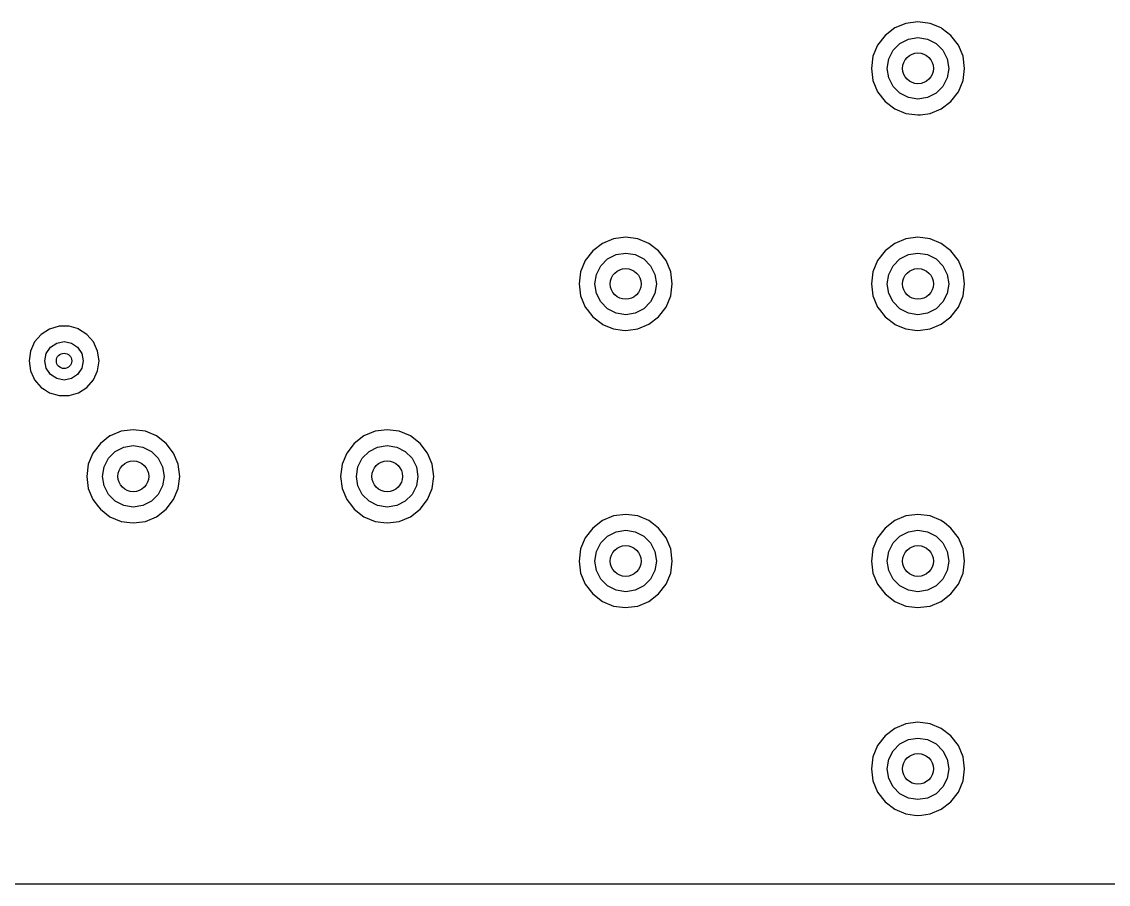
# Model space of a CAD drawing. Extents: x 0.4 to 10.6, y -8.1 to -0.4.
# Drawn here: x 6.841 to 7.397, y -3.445 to -3.004 of the extents above; entities that cross this region are included whole.
import ezdxf

# ---------------------------------------------------------------- set-up
doc = ezdxf.new("R2010")
doc.units = 0
doc.header["$MEASUREMENT"] = 0
doc.layers.add('BLACK', color=7, linetype='CONTINUOUS')

msp = doc.modelspace()

# ---------------------------------------------------------------- linework, layer by layer
at = {"layer": 'BLACK', "linetype": 'CONTINUOUS'}
for p, q in [((7.28729, -3.00691), (7.28235, -3.0107)), ((7.29304, -3.00453), (7.28729, -3.00691)), ((7.28729, -3.00691), (7.28729, -3.00691)), ((7.29921, -3.00371), (7.29304, -3.00453)), ((7.29304, -3.00453), (7.29304, -3.00453)), ((7.30538, -3.00453), (7.29921, -3.00371)), ((7.29921, -3.00371), (7.29921, -3.00371)), ((7.31114, -3.00691), (7.30538, -3.00453)), ((7.30538, -3.00453), (7.30538, -3.00453)), ((7.31163, -3.00729), (7.31114, -3.00691)), ((7.31114, -3.00691), (7.31114, -3.00691)), ((7.31114, -3.00691), (7.31114, -3.00691)), ((7.31607, -3.0107), (7.31163, -3.00729)), ((7.28235, -3.0107), (7.27856, -3.01564)), ((7.28235, -3.0107), (7.28235, -3.0107)), ((7.28996, -3.01482), (7.29435, -3.01258)), ((7.29435, -3.01258), (7.29921, -3.01181)), ((7.29921, -3.01181), (7.30408, -3.01258)), ((7.30408, -3.01258), (7.30847, -3.01482)), ((7.31986, -3.01564), (7.31607, -3.0107)), ((7.31607, -3.0107), (7.31607, -3.0107)), ((7.31607, -3.0107), (7.31607, -3.0107)), ((7.31607, -3.0107), (7.31607, -3.0107)), ((7.31607, -3.0107), (7.31607, -3.0107)), ((7.27856, -3.01564), (7.27618, -3.02139)), ((7.27856, -3.01564), (7.27856, -3.01564)), ((7.28424, -3.02269), (7.28647, -3.0183)), ((7.28647, -3.0183), (7.28996, -3.01482)), ((7.30847, -3.01482), (7.31195, -3.0183)), ((7.31195, -3.0183), (7.31419, -3.02269)), ((7.32225, -3.02139), (7.31986, -3.01564)), ((7.31986, -3.01564), (7.31986, -3.01564)), ((7.27618, -3.02139), (7.27537, -3.02756)), ((7.27618, -3.02139), (7.27618, -3.02139)), ((7.28346, -3.02756), (7.28424, -3.02269)), ((7.31419, -3.02269), (7.31496, -3.02756)), ((7.32306, -3.02756), (7.32225, -3.02139)), ((7.27537, -3.02756), (7.27537, -3.02756)), ((7.27537, -3.02756), (7.27618, -3.03373)), ((7.28424, -3.03243), (7.28346, -3.02756)), ((7.31496, -3.02756), (7.31419, -3.03243)), ((7.32225, -3.03373), (7.32306, -3.02756)), ((7.27618, -3.03373), (7.27618, -3.03373)), ((7.27618, -3.03373), (7.27856, -3.03948)), ((7.28647, -3.03682), (7.28424, -3.03243)), ((7.31419, -3.03243), (7.31195, -3.03682)), ((7.31986, -3.03948), (7.32225, -3.03373)), ((7.27856, -3.03948), (7.27856, -3.03948)), ((7.27856, -3.03948), (7.27856, -3.03948)), ((7.27856, -3.03948), (7.28235, -3.04442)), ((7.28996, -3.0403), (7.28647, -3.03682)), ((7.29435, -3.04254), (7.28996, -3.0403)), ((7.30847, -3.0403), (7.30408, -3.04254)), ((7.31195, -3.03682), (7.30847, -3.0403)), ((7.31607, -3.04442), (7.31986, -3.03948)), ((7.28235, -3.04442), (7.28729, -3.04821)), ((7.29921, -3.04331), (7.29435, -3.04254)), ((7.30408, -3.04254), (7.29921, -3.04331)), ((7.31114, -3.04821), (7.31607, -3.04442)), ((7.28729, -3.04821), (7.29304, -3.05059)), ((7.29304, -3.05059), (7.29767, -3.0512)), ((7.29767, -3.0512), (7.29921, -3.0514)), ((7.29921, -3.0514), (7.30045, -3.05124)), ((7.29921, -3.0514), (7.29921, -3.0514)), ((7.29921, -3.0514), (7.29921, -3.0514)), ((7.30045, -3.05124), (7.30538, -3.05059)), ((7.30538, -3.05059), (7.31114, -3.04821)), ((7.13768, -3.11714), (7.13274, -3.12093)), ((7.14343, -3.11476), (7.13768, -3.11714)), ((7.13768, -3.11714), (7.13768, -3.11714)), ((7.14961, -3.11395), (7.14343, -3.11476)), ((7.14343, -3.11476), (7.14343, -3.11476)), ((7.15578, -3.11476), (7.14961, -3.11395)), ((7.14961, -3.11395), (7.14961, -3.11395)), ((7.16153, -3.11714), (7.15578, -3.11476)), ((7.15578, -3.11476), (7.15578, -3.11476)), ((7.16647, -3.12093), (7.16153, -3.11714)), ((7.28729, -3.11714), (7.28235, -3.12093)), ((7.29304, -3.11476), (7.28729, -3.11714)), ((7.28729, -3.11714), (7.28729, -3.11714)), ((7.29921, -3.11395), (7.29304, -3.11476)), ((7.29304, -3.11476), (7.29304, -3.11476)), ((7.30538, -3.11476), (7.29921, -3.11395)), ((7.29921, -3.11395), (7.29921, -3.11395)), ((7.31114, -3.11714), (7.30538, -3.11476)), ((7.30538, -3.11476), (7.30538, -3.11476)), ((7.31607, -3.12093), (7.31114, -3.11714)), ((7.13274, -3.12093), (7.12896, -3.12587)), ((7.13274, -3.12093), (7.13274, -3.12093)), ((7.14035, -3.12505), (7.14474, -3.12282)), ((7.14474, -3.12282), (7.14961, -3.12205)), ((7.14961, -3.12205), (7.15447, -3.12282)), ((7.15447, -3.12282), (7.15886, -3.12505)), ((7.17026, -3.12587), (7.16647, -3.12093)), ((7.16647, -3.12093), (7.16647, -3.12093)), ((7.16647, -3.12093), (7.16647, -3.12093)), ((7.16647, -3.12093), (7.16647, -3.12093)), ((7.16647, -3.12093), (7.16647, -3.12093)), ((7.28235, -3.12093), (7.27856, -3.12587)), ((7.28235, -3.12093), (7.28235, -3.12093)), ((7.28996, -3.12505), (7.29435, -3.12282)), ((7.29435, -3.12282), (7.29921, -3.12205)), ((7.29921, -3.12205), (7.30408, -3.12282)), ((7.30408, -3.12282), (7.30847, -3.12505)), ((7.31986, -3.12587), (7.31607, -3.12093)), ((7.31607, -3.12093), (7.31607, -3.12093)), ((7.31607, -3.12093), (7.31607, -3.12093)), ((7.31607, -3.12093), (7.31607, -3.12093)), ((7.31607, -3.12093), (7.31607, -3.12093)), ((7.12896, -3.12587), (7.12657, -3.13162)), ((7.12896, -3.12587), (7.12896, -3.12587)), ((7.13463, -3.13293), (7.13687, -3.12854)), ((7.13687, -3.12854), (7.14035, -3.12505)), ((7.15886, -3.12505), (7.16235, -3.12854)), ((7.16235, -3.12854), (7.16458, -3.13293)), ((7.17264, -3.13162), (7.17026, -3.12587)), ((7.17026, -3.12587), (7.17026, -3.12587)), ((7.27856, -3.12587), (7.27618, -3.13162)), ((7.27856, -3.12587), (7.27856, -3.12587)), ((7.28424, -3.13293), (7.28647, -3.12854)), ((7.28647, -3.12854), (7.28996, -3.12505)), ((7.30847, -3.12505), (7.31195, -3.12854)), ((7.31195, -3.12854), (7.31419, -3.13293)), ((7.32225, -3.13162), (7.31986, -3.12587)), ((7.31986, -3.12587), (7.31986, -3.12587)), ((7.12657, -3.13162), (7.12576, -3.1378)), ((7.12657, -3.13162), (7.12657, -3.13162)), ((7.13386, -3.1378), (7.13463, -3.13293)), ((7.16458, -3.13293), (7.16535, -3.1378)), ((7.17345, -3.1378), (7.17264, -3.13162)), ((7.27618, -3.13162), (7.27537, -3.1378)), ((7.27618, -3.13162), (7.27618, -3.13162)), ((7.28346, -3.1378), (7.28424, -3.13293)), ((7.31419, -3.13293), (7.31496, -3.1378)), ((7.32306, -3.1378), (7.32225, -3.13162)), ((7.12576, -3.1378), (7.12576, -3.1378)), ((7.12576, -3.1378), (7.12657, -3.14397)), ((7.13463, -3.14266), (7.13386, -3.1378)), ((7.16535, -3.1378), (7.16458, -3.14266)), ((7.17264, -3.14397), (7.17345, -3.1378)), ((7.27537, -3.1378), (7.27537, -3.1378)), ((7.27537, -3.1378), (7.27618, -3.14397)), ((7.28424, -3.14266), (7.28346, -3.1378)), ((7.31496, -3.1378), (7.31419, -3.14266)), ((7.32225, -3.14397), (7.32306, -3.1378)), ((7.12657, -3.14397), (7.12657, -3.14397)), ((7.12657, -3.14397), (7.12896, -3.14972)), ((7.13687, -3.14705), (7.13463, -3.14266)), ((7.14035, -3.15054), (7.13687, -3.14705)), ((7.16235, -3.14705), (7.15886, -3.15054)), ((7.16458, -3.14266), (7.16235, -3.14705)), ((7.17026, -3.14972), (7.17264, -3.14397)), ((7.27618, -3.14397), (7.27618, -3.14397)), ((7.27618, -3.14397), (7.27856, -3.14972)), ((7.28647, -3.14705), (7.28424, -3.14266)), ((7.28996, -3.15054), (7.28647, -3.14705)), ((7.31195, -3.14705), (7.30847, -3.15054)), ((7.31419, -3.14266), (7.31195, -3.14705)), ((7.31986, -3.14972), (7.32225, -3.14397)), ((7.12896, -3.14972), (7.12896, -3.14972)), ((7.12896, -3.14972), (7.12987, -3.15091)), ((7.12987, -3.15091), (7.13274, -3.15466)), ((7.14474, -3.15277), (7.14035, -3.15054)), ((7.15886, -3.15054), (7.15447, -3.15277)), ((7.16647, -3.15466), (7.17026, -3.14972)), ((7.27856, -3.14972), (7.27856, -3.14972)), ((7.27856, -3.14972), (7.27947, -3.15091)), ((7.27947, -3.15091), (7.28235, -3.15466)), ((7.29435, -3.15277), (7.28996, -3.15054)), ((7.30847, -3.15054), (7.30408, -3.15277)), ((7.31607, -3.15466), (7.31986, -3.14972)), ((7.13274, -3.15466), (7.13768, -3.15845)), ((7.14961, -3.15354), (7.14474, -3.15277)), ((7.15447, -3.15277), (7.14961, -3.15354)), ((7.16153, -3.15845), (7.16647, -3.15466)), ((7.28235, -3.15466), (7.28729, -3.15845)), ((7.29921, -3.15354), (7.29435, -3.15277)), ((7.30408, -3.15277), (7.29921, -3.15354)), ((7.31114, -3.15845), (7.31607, -3.15466)), ((6.85047, -3.16362), (6.84713, -3.16748)), ((6.85476, -3.16087), (6.85047, -3.16362)), ((6.85965, -3.15943), (6.85476, -3.16087)), ((6.85476, -3.16087), (6.85476, -3.16087)), ((6.86475, -3.15943), (6.85965, -3.15943)), ((6.85965, -3.15943), (6.85965, -3.15943)), ((6.86952, -3.16083), (6.86475, -3.15943)), ((6.86475, -3.15943), (6.86475, -3.15943)), ((6.86965, -3.16087), (6.86952, -3.16083)), ((6.87394, -3.16362), (6.86965, -3.16087)), ((6.86965, -3.16087), (6.86965, -3.16087)), ((6.86965, -3.16087), (6.86965, -3.16087)), ((6.87728, -3.16748), (6.87394, -3.16362)), ((6.87394, -3.16362), (6.87394, -3.16362)), ((6.87394, -3.16362), (6.87394, -3.16362)), ((7.13768, -3.15845), (7.13768, -3.15845)), ((7.13768, -3.15845), (7.13768, -3.15845)), ((7.13768, -3.15845), (7.1378, -3.1585)), ((7.1378, -3.1585), (7.14343, -3.16083)), ((7.14343, -3.16083), (7.14806, -3.16144)), ((7.14806, -3.16144), (7.14961, -3.16164)), ((7.14961, -3.16164), (7.15084, -3.16148)), ((7.14961, -3.16164), (7.14961, -3.16164)), ((7.14961, -3.16164), (7.14961, -3.16164)), ((7.15084, -3.16148), (7.15578, -3.16083)), ((7.15578, -3.16083), (7.16153, -3.15845)), ((7.28729, -3.15845), (7.28729, -3.15845)), ((7.28729, -3.15845), (7.28729, -3.15845)), ((7.28729, -3.15845), (7.28741, -3.1585)), ((7.28741, -3.1585), (7.29304, -3.16083)), ((7.29304, -3.16083), (7.29767, -3.16144)), ((7.29767, -3.16144), (7.29921, -3.16164)), ((7.29921, -3.16164), (7.30045, -3.16148)), ((7.29921, -3.16164), (7.29921, -3.16164)), ((7.29921, -3.16164), (7.29921, -3.16164)), ((7.30045, -3.16148), (7.30538, -3.16083)), ((7.30538, -3.16083), (7.31114, -3.15845)), ((6.84713, -3.16748), (6.84501, -3.17212)), ((6.85525, -3.17021), (6.85844, -3.16807)), ((6.85844, -3.16807), (6.8622, -3.16732)), ((6.8622, -3.16732), (6.86597, -3.16807)), ((6.86597, -3.16807), (6.86916, -3.17021)), ((6.8794, -3.17212), (6.87728, -3.16748)), ((6.84501, -3.17212), (6.84429, -3.17717)), ((6.85236, -3.17717), (6.85311, -3.1734)), ((6.85311, -3.1734), (6.85525, -3.17021)), ((6.86916, -3.17021), (6.8713, -3.1734)), ((6.8713, -3.1734), (6.87205, -3.17717)), ((6.88012, -3.17717), (6.8794, -3.17212)), ((6.84429, -3.17717), (6.84429, -3.17717)), ((6.84429, -3.17717), (6.84501, -3.18221)), ((6.85311, -3.18093), (6.85236, -3.17717)), ((6.87205, -3.17717), (6.8713, -3.18093)), ((6.8794, -3.18221), (6.88012, -3.17717)), ((6.84501, -3.18221), (6.84657, -3.18563)), ((6.84657, -3.18563), (6.84713, -3.18685)), ((6.85525, -3.18413), (6.85311, -3.18093)), ((6.85844, -3.18626), (6.85525, -3.18413)), ((6.86916, -3.18413), (6.86597, -3.18626)), ((6.8713, -3.18093), (6.86916, -3.18413)), ((6.87728, -3.18685), (6.8794, -3.18221)), ((6.84713, -3.18685), (6.84813, -3.18801)), ((6.84813, -3.18801), (6.85047, -3.19071)), ((6.85047, -3.19071), (6.85217, -3.1918)), ((6.8622, -3.18701), (6.85844, -3.18626)), ((6.86597, -3.18626), (6.8622, -3.18701)), ((6.86965, -3.19346), (6.87394, -3.19071)), ((6.87394, -3.19071), (6.87728, -3.18685)), ((6.85217, -3.1918), (6.85476, -3.19346)), ((6.85476, -3.19346), (6.85965, -3.1949)), ((6.85965, -3.1949), (6.85965, -3.1949)), ((6.85965, -3.1949), (6.86475, -3.1949)), ((6.86475, -3.1949), (6.86965, -3.19346)), ((6.86475, -3.1949), (6.86475, -3.1949)), ((6.89147, -3.21319), (6.88572, -3.21557)), ((6.89764, -3.21237), (6.89147, -3.21319)), ((6.89147, -3.21319), (6.89147, -3.21319)), ((6.90381, -3.21319), (6.89764, -3.21237)), ((6.89764, -3.21237), (6.89764, -3.21237)), ((6.90956, -3.21557), (6.90381, -3.21319)), ((6.90381, -3.21319), (6.90381, -3.21319)), ((7.02139, -3.21319), (7.01564, -3.21557)), ((7.02756, -3.21237), (7.02139, -3.21319)), ((7.02139, -3.21319), (7.02139, -3.21319)), ((7.03373, -3.21319), (7.02756, -3.21237)), ((7.02756, -3.21237), (7.02756, -3.21237)), ((7.03948, -3.21557), (7.03373, -3.21319)), ((7.03373, -3.21319), (7.03373, -3.21319)), ((6.88078, -3.21936), (6.87699, -3.2243)), ((6.88571, -3.21557), (6.88078, -3.21936)), ((6.88078, -3.21936), (6.88078, -3.21936)), ((6.88572, -3.21557), (6.88571, -3.21557)), ((6.9145, -3.21936), (6.90956, -3.21557)), ((6.91829, -3.2243), (6.9145, -3.21936)), ((6.9145, -3.21936), (6.9145, -3.21936)), ((6.9145, -3.21936), (6.9145, -3.21936)), ((6.9145, -3.21936), (6.9145, -3.21936)), ((6.9145, -3.21936), (6.9145, -3.21936)), ((7.0107, -3.21936), (7.00691, -3.2243)), ((7.01564, -3.21557), (7.0107, -3.21936)), ((7.0107, -3.21936), (7.0107, -3.21936)), ((7.01564, -3.21557), (7.01564, -3.21557)), ((7.04442, -3.21936), (7.03948, -3.21557)), ((7.04821, -3.2243), (7.04442, -3.21936)), ((7.04442, -3.21936), (7.04442, -3.21936)), ((7.04442, -3.21936), (7.04442, -3.21936)), ((7.04442, -3.21936), (7.04442, -3.21936)), ((7.04442, -3.21936), (7.04442, -3.21936)), ((6.87699, -3.2243), (6.8746, -3.23005)), ((6.87699, -3.2243), (6.87699, -3.2243)), ((6.8849, -3.22696), (6.88838, -3.22348)), ((6.88838, -3.22348), (6.89277, -3.22124)), ((6.89277, -3.22124), (6.89764, -3.22047)), ((6.89764, -3.22047), (6.9025, -3.22124)), ((6.9025, -3.22124), (6.90689, -3.22348)), ((6.90689, -3.22348), (6.91038, -3.22696)), ((6.92067, -3.23005), (6.91829, -3.2243)), ((6.91829, -3.2243), (6.91829, -3.2243)), ((7.00691, -3.2243), (7.00453, -3.23005)), ((7.00691, -3.2243), (7.00691, -3.2243)), ((7.01482, -3.22696), (7.0183, -3.22348)), ((7.0183, -3.22348), (7.02269, -3.22124)), ((7.02269, -3.22124), (7.02756, -3.22047)), ((7.02756, -3.22047), (7.03243, -3.22124)), ((7.03243, -3.22124), (7.03682, -3.22348)), ((7.03682, -3.22348), (7.0403, -3.22696)), ((7.05059, -3.23005), (7.04821, -3.2243)), ((7.04821, -3.2243), (7.04821, -3.2243)), ((6.8746, -3.23005), (6.87379, -3.23622)), ((6.8746, -3.23005), (6.8746, -3.23005)), ((6.88266, -3.23135), (6.8849, -3.22696)), ((6.91038, -3.22696), (6.91262, -3.23135)), ((6.92148, -3.23622), (6.92067, -3.23005)), ((7.00453, -3.23005), (7.00371, -3.23622)), ((7.00453, -3.23005), (7.00453, -3.23005)), ((7.01258, -3.23135), (7.01482, -3.22696)), ((7.0403, -3.22696), (7.04254, -3.23135)), ((7.0514, -3.23622), (7.05059, -3.23005)), ((6.88189, -3.23622), (6.88266, -3.23135)), ((6.91262, -3.23135), (6.91339, -3.23622)), ((7.01181, -3.23622), (7.01258, -3.23135)), ((7.04254, -3.23135), (7.04331, -3.23622)), ((6.87379, -3.23622), (6.87379, -3.23622)), ((6.87379, -3.23622), (6.8746, -3.24239)), ((6.88266, -3.24109), (6.88189, -3.23622)), ((6.8849, -3.24548), (6.88266, -3.24109)), ((6.91262, -3.24109), (6.91038, -3.24548)), ((6.91339, -3.23622), (6.91262, -3.24109)), ((6.92067, -3.24239), (6.92148, -3.23622)), ((7.00371, -3.23622), (7.00371, -3.23622)), ((7.00371, -3.23622), (7.00453, -3.24239)), ((7.01258, -3.24109), (7.01181, -3.23622)), ((7.01482, -3.24548), (7.01258, -3.24109)), ((7.04254, -3.24109), (7.0403, -3.24548)), ((7.04331, -3.23622), (7.04254, -3.24109)), ((7.05059, -3.24239), (7.0514, -3.23622)), ((6.8746, -3.24239), (6.8746, -3.24239)), ((6.8746, -3.24239), (6.87699, -3.24814)), ((6.88838, -3.24896), (6.8849, -3.24548)), ((6.91038, -3.24548), (6.90689, -3.24896)), ((6.91829, -3.24814), (6.92067, -3.24239)), ((7.00453, -3.24239), (7.00453, -3.24239)), ((7.00453, -3.24239), (7.00691, -3.24814)), ((7.0183, -3.24896), (7.01482, -3.24548)), ((7.0403, -3.24548), (7.03682, -3.24896)), ((7.04821, -3.24814), (7.05059, -3.24239)), ((6.87699, -3.24814), (6.87699, -3.24814)), ((6.87699, -3.24814), (6.87983, -3.25185)), ((6.87983, -3.25185), (6.88078, -3.25308)), ((6.89277, -3.2512), (6.88838, -3.24896)), ((6.89764, -3.25197), (6.89277, -3.2512)), ((6.9025, -3.2512), (6.89764, -3.25197)), ((6.90689, -3.24896), (6.9025, -3.2512)), ((6.9145, -3.25308), (6.91829, -3.24814)), ((7.00691, -3.24814), (7.00691, -3.24814)), ((7.00691, -3.24814), (7.00975, -3.25185)), ((7.00975, -3.25185), (7.0107, -3.25308)), ((7.02269, -3.2512), (7.0183, -3.24896)), ((7.02756, -3.25197), (7.02269, -3.2512)), ((7.03243, -3.2512), (7.02756, -3.25197)), ((7.03682, -3.24896), (7.03243, -3.2512)), ((7.04442, -3.25308), (7.04821, -3.24814)), ((6.88078, -3.25308), (6.88571, -3.25687)), ((6.88571, -3.25687), (6.89147, -3.25925)), ((6.90381, -3.25925), (6.90956, -3.25687)), ((6.90956, -3.25687), (6.9145, -3.25308)), ((7.0107, -3.25308), (7.01564, -3.25687)), ((7.01564, -3.25687), (7.02139, -3.25925)), ((7.03373, -3.25925), (7.03948, -3.25687)), ((7.03948, -3.25687), (7.04442, -3.25308)), ((7.14343, -3.25649), (7.13768, -3.25888)), ((7.14961, -3.25568), (7.14343, -3.25649)), ((7.14343, -3.25649), (7.14343, -3.25649)), ((7.15578, -3.25649), (7.14961, -3.25568)), ((7.14961, -3.25568), (7.14961, -3.25568)), ((7.16153, -3.25888), (7.15578, -3.25649)), ((7.15578, -3.25649), (7.15578, -3.25649)), ((7.29304, -3.25649), (7.28729, -3.25888)), ((7.29921, -3.25568), (7.29304, -3.25649)), ((7.29304, -3.25649), (7.29304, -3.25649)), ((7.30538, -3.25649), (7.29921, -3.25568)), ((7.29921, -3.25568), (7.29921, -3.25568)), ((7.31114, -3.25888), (7.30538, -3.25649)), ((7.30538, -3.25649), (7.30538, -3.25649)), ((6.89147, -3.25925), (6.89594, -3.25984)), ((6.89594, -3.25984), (6.89764, -3.26007)), ((6.89764, -3.26007), (6.89934, -3.25984)), ((6.89764, -3.26007), (6.89764, -3.26007)), ((6.89764, -3.26007), (6.89764, -3.26007)), ((6.89934, -3.25984), (6.90381, -3.25925)), ((7.02139, -3.25925), (7.02586, -3.25984)), ((7.02586, -3.25984), (7.02756, -3.26007)), ((7.02756, -3.26007), (7.02926, -3.25984)), ((7.02756, -3.26007), (7.02756, -3.26007)), ((7.02756, -3.26007), (7.02756, -3.26007)), ((7.02926, -3.25984), (7.03373, -3.25925)), ((7.13274, -3.26267), (7.12896, -3.2676)), ((7.13768, -3.25888), (7.13274, -3.26267)), ((7.13274, -3.26267), (7.13274, -3.26267)), ((7.13768, -3.25888), (7.13768, -3.25888)), ((7.14474, -3.26455), (7.14961, -3.26378)), ((7.14961, -3.26378), (7.15447, -3.26455)), ((7.16308, -3.26007), (7.16153, -3.25888)), ((7.16153, -3.25888), (7.16153, -3.25888)), ((7.16153, -3.25888), (7.16153, -3.25888)), ((7.16647, -3.26267), (7.16308, -3.26007)), ((7.17026, -3.2676), (7.16647, -3.26267)), ((7.16647, -3.26267), (7.16647, -3.26267)), ((7.16647, -3.26267), (7.16647, -3.26267)), ((7.16647, -3.26267), (7.16647, -3.26267)), ((7.16647, -3.26267), (7.16647, -3.26267)), ((7.28235, -3.26267), (7.27856, -3.2676)), ((7.28729, -3.25888), (7.28235, -3.26267)), ((7.28235, -3.26267), (7.28235, -3.26267)), ((7.28729, -3.25888), (7.28729, -3.25888)), ((7.29435, -3.26455), (7.29921, -3.26378)), ((7.29921, -3.26378), (7.30408, -3.26455)), ((7.31269, -3.26007), (7.31114, -3.25888)), ((7.31114, -3.25888), (7.31114, -3.25888)), ((7.31114, -3.25888), (7.31114, -3.25888)), ((7.31607, -3.26267), (7.31269, -3.26007)), ((7.31986, -3.2676), (7.31607, -3.26267)), ((7.31607, -3.26267), (7.31607, -3.26267)), ((7.31607, -3.26267), (7.31607, -3.26267)), ((7.31607, -3.26267), (7.31607, -3.26267)), ((7.31607, -3.26267), (7.31607, -3.26267)), ((7.12896, -3.2676), (7.12657, -3.27336)), ((7.12896, -3.2676), (7.12896, -3.2676)), ((7.13687, -3.27027), (7.14035, -3.26679)), ((7.14035, -3.26679), (7.14474, -3.26455)), ((7.15447, -3.26455), (7.15886, -3.26679)), ((7.15886, -3.26679), (7.16235, -3.27027)), ((7.17264, -3.27336), (7.17026, -3.2676)), ((7.17026, -3.2676), (7.17026, -3.2676)), ((7.27856, -3.2676), (7.27618, -3.27336)), ((7.27856, -3.2676), (7.27856, -3.2676)), ((7.28647, -3.27027), (7.28996, -3.26679)), ((7.28996, -3.26679), (7.29435, -3.26455)), ((7.30408, -3.26455), (7.30847, -3.26679)), ((7.30847, -3.26679), (7.31195, -3.27027)), ((7.32225, -3.27336), (7.31986, -3.2676)), ((7.31986, -3.2676), (7.31986, -3.2676)), ((7.12657, -3.27336), (7.12576, -3.27953)), ((7.12657, -3.27336), (7.12657, -3.27336)), ((7.13386, -3.27953), (7.13463, -3.27466)), ((7.13463, -3.27466), (7.13687, -3.27027)), ((7.16235, -3.27027), (7.16458, -3.27466)), ((7.16458, -3.27466), (7.16535, -3.27953)), ((7.17345, -3.27953), (7.17264, -3.27336)), ((7.27618, -3.27336), (7.27537, -3.27953)), ((7.27618, -3.27336), (7.27618, -3.27336)), ((7.28346, -3.27953), (7.28424, -3.27466)), ((7.28424, -3.27466), (7.28647, -3.27027)), ((7.31195, -3.27027), (7.31419, -3.27466)), ((7.31419, -3.27466), (7.31496, -3.27953)), ((7.32306, -3.27953), (7.32225, -3.27336)), ((7.12576, -3.27953), (7.12576, -3.27953)), ((7.12576, -3.27953), (7.12657, -3.2857)), ((7.13463, -3.28439), (7.13386, -3.27953)), ((7.16535, -3.27953), (7.16458, -3.28439)), ((7.17264, -3.2857), (7.17345, -3.27953)), ((7.27537, -3.27953), (7.27537, -3.27953)), ((7.27537, -3.27953), (7.27618, -3.2857)), ((7.28424, -3.28439), (7.28346, -3.27953)), ((7.31496, -3.27953), (7.31419, -3.28439)), ((7.32225, -3.2857), (7.32306, -3.27953)), ((7.12657, -3.2857), (7.12657, -3.2857)), ((7.12657, -3.2857), (7.12896, -3.29145)), ((7.13687, -3.28878), (7.13463, -3.28439)), ((7.16458, -3.28439), (7.16235, -3.28878)), ((7.17026, -3.29145), (7.17264, -3.2857)), ((7.27618, -3.2857), (7.27618, -3.2857)), ((7.27618, -3.2857), (7.27856, -3.29145)), ((7.28647, -3.28878), (7.28424, -3.28439)), ((7.31419, -3.28439), (7.31195, -3.28878)), ((7.31986, -3.29145), (7.32225, -3.2857)), ((7.12896, -3.29145), (7.12896, -3.29145)), ((7.12896, -3.29145), (7.12896, -3.29145)), ((7.12896, -3.29145), (7.13274, -3.29639)), ((7.14035, -3.29227), (7.13687, -3.28878)), ((7.16235, -3.28878), (7.15886, -3.29227)), ((7.16647, -3.29639), (7.17026, -3.29145)), ((7.27856, -3.29145), (7.27856, -3.29145)), ((7.27856, -3.29145), (7.27856, -3.29145)), ((7.27856, -3.29145), (7.28235, -3.29639)), ((7.28996, -3.29227), (7.28647, -3.28878)), ((7.31195, -3.28878), (7.30847, -3.29227)), ((7.31607, -3.29639), (7.31986, -3.29145)), ((7.13274, -3.29639), (7.13768, -3.30018)), ((7.14474, -3.2945), (7.14035, -3.29227)), ((7.14961, -3.29528), (7.14474, -3.2945)), ((7.15447, -3.2945), (7.14961, -3.29528)), ((7.15886, -3.29227), (7.15447, -3.2945)), ((7.16153, -3.30018), (7.16647, -3.29639)), ((7.28235, -3.29639), (7.28729, -3.30018)), ((7.29435, -3.2945), (7.28996, -3.29227)), ((7.29921, -3.29528), (7.29435, -3.2945)), ((7.30408, -3.2945), (7.29921, -3.29528)), ((7.30847, -3.29227), (7.30408, -3.2945)), ((7.31114, -3.30018), (7.31607, -3.29639)), ((7.13768, -3.30018), (7.14343, -3.30256)), ((7.14343, -3.30256), (7.14806, -3.30317)), ((7.15084, -3.30321), (7.15578, -3.30256)), ((7.15578, -3.30256), (7.16153, -3.30018)), ((7.28729, -3.30018), (7.29304, -3.30256)), ((7.29304, -3.30256), (7.29767, -3.30317)), ((7.30045, -3.30321), (7.30538, -3.30256)), ((7.30538, -3.30256), (7.31114, -3.30018)), ((7.14806, -3.30317), (7.14961, -3.30337)), ((7.14961, -3.30337), (7.15084, -3.30321)), ((7.14961, -3.30337), (7.14961, -3.30337)), ((7.14961, -3.30337), (7.14961, -3.30337)), ((7.29767, -3.30317), (7.29921, -3.30337)), ((7.29921, -3.30337), (7.30045, -3.30321)), ((7.29921, -3.30337), (7.29921, -3.30337)), ((7.29921, -3.30337), (7.29921, -3.30337)), ((7.29304, -3.36279), (7.28729, -3.36518)), ((7.29921, -3.36198), (7.29304, -3.36279)), ((7.29304, -3.36279), (7.29304, -3.36279)), ((7.30538, -3.36279), (7.29921, -3.36198)), ((7.29921, -3.36198), (7.29921, -3.36198)), ((7.31114, -3.36518), (7.30538, -3.36279)), ((7.30538, -3.36279), (7.30538, -3.36279)), ((7.28235, -3.36897), (7.27856, -3.3739)), ((7.28729, -3.36518), (7.28235, -3.36897)), ((7.28235, -3.36897), (7.28235, -3.36897)), ((7.28729, -3.36518), (7.28729, -3.36518)), ((7.31607, -3.36897), (7.31114, -3.36518)), ((7.31986, -3.3739), (7.31607, -3.36897)), ((7.31607, -3.36897), (7.31607, -3.36897)), ((7.31607, -3.36897), (7.31607, -3.36897)), ((7.31607, -3.36897), (7.31607, -3.36897)), ((7.31607, -3.36897), (7.31607, -3.36897)), ((7.27856, -3.3739), (7.27618, -3.37965)), ((7.27856, -3.3739), (7.27856, -3.3739)), ((7.28647, -3.37657), (7.28996, -3.37309)), ((7.28996, -3.37309), (7.29435, -3.37085)), ((7.29435, -3.37085), (7.29921, -3.37008)), ((7.29921, -3.37008), (7.30408, -3.37085)), ((7.30408, -3.37085), (7.30847, -3.37309)), ((7.30847, -3.37309), (7.31195, -3.37657)), ((7.32225, -3.37966), (7.31986, -3.3739)), ((7.31986, -3.3739), (7.31986, -3.3739)), ((7.27618, -3.37966), (7.27537, -3.38583)), ((7.27618, -3.37965), (7.27618, -3.37966)), ((7.28424, -3.38096), (7.28647, -3.37657)), ((7.31195, -3.37657), (7.31419, -3.38096)), ((7.32306, -3.38583), (7.32225, -3.37966)), ((7.27537, -3.38583), (7.27537, -3.38583)), ((7.27537, -3.38583), (7.27618, -3.392)), ((7.28346, -3.38583), (7.28424, -3.38096)), ((7.28424, -3.39069), (7.28346, -3.38583)), ((7.31419, -3.38096), (7.31496, -3.38583)), ((7.31496, -3.38583), (7.31419, -3.39069)), ((7.32225, -3.392), (7.32306, -3.38583)), ((7.28647, -3.39508), (7.28424, -3.39069)), ((7.31419, -3.39069), (7.31195, -3.39508)), ((7.27618, -3.392), (7.27618, -3.392)), ((7.27618, -3.392), (7.27856, -3.39775)), ((7.28996, -3.39857), (7.28647, -3.39508)), ((7.31195, -3.39508), (7.30847, -3.39857)), ((7.31986, -3.39775), (7.32225, -3.392)), ((7.27856, -3.39775), (7.27856, -3.39775)), ((7.27856, -3.39775), (7.27856, -3.39775)), ((7.27856, -3.39775), (7.28235, -3.40269)), ((7.28235, -3.40269), (7.28729, -3.40648)), ((7.29435, -3.4008), (7.28996, -3.39857)), ((7.29921, -3.40157), (7.29435, -3.4008)), ((7.30408, -3.4008), (7.29921, -3.40157)), ((7.30847, -3.39857), (7.30408, -3.4008)), ((7.31114, -3.40648), (7.31607, -3.40269)), ((7.31607, -3.40269), (7.31986, -3.39775)), ((7.28729, -3.40648), (7.28729, -3.40648)), ((7.28729, -3.40648), (7.28729, -3.40648)), ((7.28729, -3.40648), (7.29304, -3.40886)), ((7.30538, -3.40886), (7.31114, -3.40648)), ((7.29304, -3.40886), (7.29304, -3.40886)), ((7.29304, -3.40886), (7.29749, -3.40945)), ((7.29749, -3.40945), (7.29921, -3.40967)), ((7.29921, -3.40967), (7.30094, -3.40945)), ((7.29921, -3.40967), (7.29921, -3.40967)), ((7.29921, -3.40967), (7.29921, -3.40967)), ((7.30094, -3.40945), (7.30538, -3.40886)), ((7.46063, -3.44486), (5.811, -3.44486))]:
    msp.add_line(p, q, dxfattribs=at)
at = {"layer": 'BLACK'}
for centre, radius in [((7.29921, -3.02756), 0.00787), ((7.14961, -3.1378), 0.00787), ((7.29921, -3.1378), 0.00787), ((6.8622, -3.17717), 0.00394), ((6.89764, -3.23622), 0.00787), ((7.02756, -3.23622), 0.00787), ((7.14961, -3.27953), 0.00787), ((7.29921, -3.27953), 0.00787), ((7.29921, -3.38583), 0.00787)]:
    msp.add_circle(centre, radius, dxfattribs=at)

doc.saveas('drawing.dxf')
